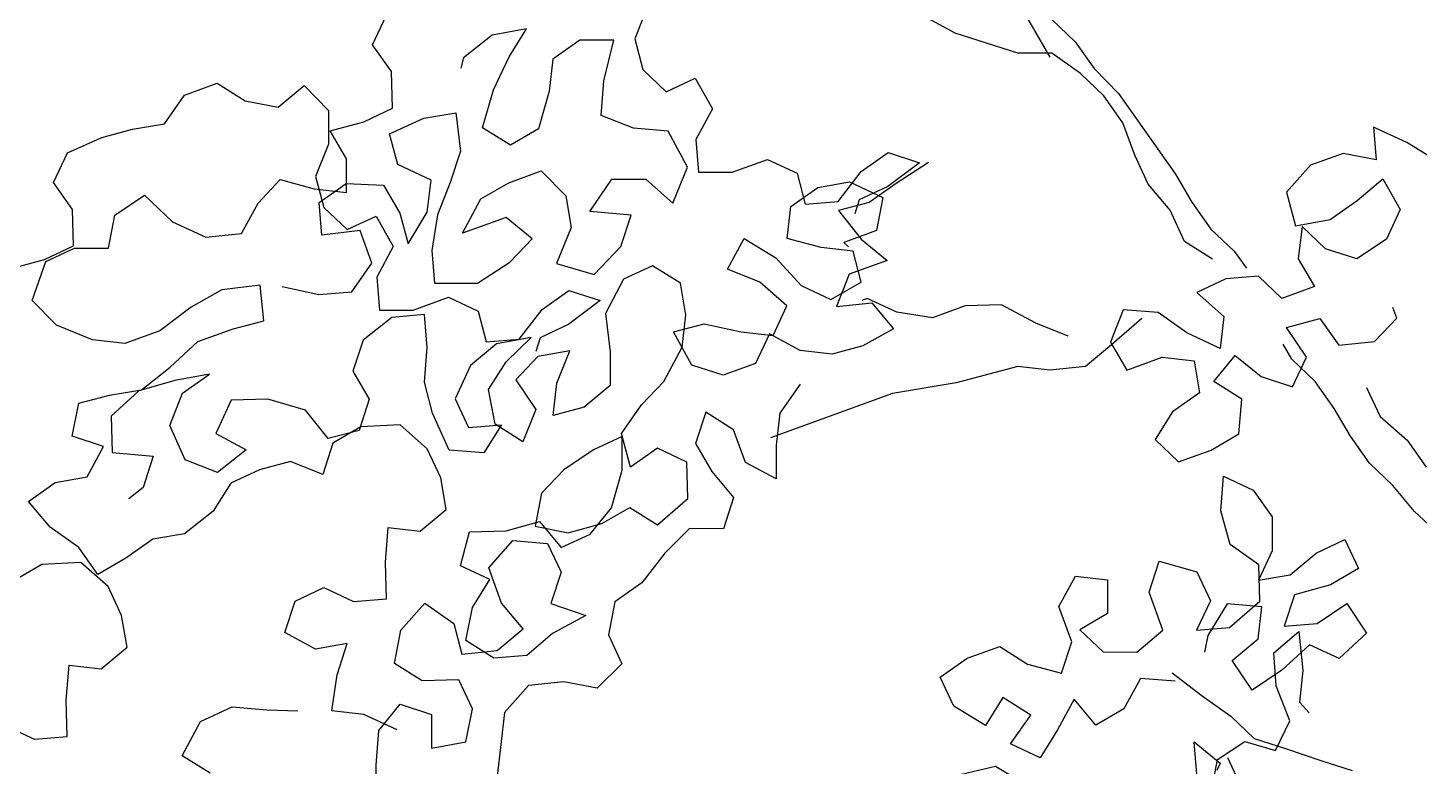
# Model space of a CAD drawing. Header units: millimetres. Extents: x 2622 to 2811, y 687 to 801.
# Drawn here: x 2709.0213 to 2709.4846, y 773.0487 to 773.2947 of the extents above; entities that cross this region are included whole.
import ezdxf

# ---------------------------------------------------------------- set-up
doc = ezdxf.new("R2010")
doc.units = ezdxf.units.MM
doc.layers.add('CHIOMA', color=94, linetype='Continuous')
doc.layers.add('tronco', color=36, linetype='Continuous')

msp = doc.modelspace()

# ---------------------------------------------------------------- linework, layer by layer
at = {"layer": 'CHIOMA'}
for p, q in [((2709.13612, 773.28903), (2709.14072, 773.29889)), ((2709.22765, 773.30179), (2709.22337, 773.29103)), ((2709.33009, 773.29293), (2709.31991, 773.29845)), ((2709.18739, 773.29434), (2709.17588, 773.29221)), ((2709.18155, 773.28506), (2709.18739, 773.29434)), ((2709.14244, 773.28007), (2709.13612, 773.28903)), ((2709.17588, 773.29221), (2709.16635, 773.28466)), ((2709.20513, 773.29055), (2709.19617, 773.28423)), ((2709.21638, 773.29054), (2709.20513, 773.29055)), ((2709.21309, 773.27707), (2709.21638, 773.29054)), ((2709.22337, 773.29103), (2709.22607, 773.28076)), ((2709.16635, 773.28466), (2709.16552, 773.28129)), ((2709.17636, 773.27397), (2709.18155, 773.28506)), ((2709.19617, 773.28423), (2709.19493, 773.27355)), ((2709.14276, 773.26791), (2709.14244, 773.28007)), ((2709.22607, 773.28076), (2709.23387, 773.27336)), ((2709.07352, 773.27228), (2709.08437, 773.27622)), ((2709.08437, 773.27622), (2709.09365, 773.27038)), ((2709.10466, 773.26823), (2709.11329, 773.27546)), ((2709.11329, 773.27546), (2709.12142, 773.26716)), ((2709.21218, 773.26549), (2709.21309, 773.27707)), ((2709.23387, 773.27336), (2709.24349, 773.27787)), ((2709.24349, 773.27787), (2709.24923, 773.26768)), ((2709.06678, 773.26267), (2709.07352, 773.27228)), ((2709.09365, 773.27038), (2709.10466, 773.26823)), ((2709.17274, 773.2614), (2709.17636, 773.27397)), ((2709.19493, 773.27355), (2709.19131, 773.26098)), ((2709.12142, 773.26716), (2709.12141, 773.2559)), ((2709.13314, 773.2634), (2709.14276, 773.26791)), ((2709.15319, 773.26454), (2709.16379, 773.26634)), ((2709.16379, 773.26634), (2709.16534, 773.2536)), ((2709.22294, 773.26121), (2709.21218, 773.26549)), ((2709.24923, 773.26768), (2709.24372, 773.2575)), ((2709.04591, 773.25817), (2709.05618, 773.26087)), ((2709.05618, 773.26087), (2709.06678, 773.26267)), ((2709.12197, 773.26037), (2709.13314, 773.2634)), ((2709.12738, 773.25108), (2709.12197, 773.26037)), ((2709.14177, 773.25937), (2709.15319, 773.26454)), ((2709.18202, 773.25556), (2709.17274, 773.2614)), ((2709.19131, 773.26098), (2709.18202, 773.25556)), ((2709.23452, 773.2603), (2709.22294, 773.26121)), ((2709.24092, 773.2483), (2709.23452, 773.2603)), ((2709.46932, 773.26163), (2709.47022, 773.2507)), ((2709.48041, 773.25645), (2709.46932, 773.26163)), ((2709.03449, 773.253), (2709.04591, 773.25817)), ((2709.12141, 773.2559), (2709.11713, 773.24514)), ((2709.14447, 773.2491), (2709.14177, 773.25937)), ((2709.24372, 773.2575), (2709.24462, 773.24657)), ((2709.49092, 773.25003), (2709.48041, 773.25645)), ((2709.02988, 773.24314), (2709.03449, 773.253)), ((2709.12738, 773.23982), (2709.12738, 773.25108)), ((2709.16534, 773.2536), (2709.16197, 773.24317)), ((2709.29876, 773.24678), (2709.30772, 773.2531)), ((2709.30772, 773.2531), (2709.31815, 773.24973)), ((2709.45921, 773.25284), (2709.44837, 773.24891)), ((2709.47022, 773.2507), (2709.45921, 773.25284)), ((2709.15556, 773.24391), (2709.14447, 773.2491)), ((2709.18144, 773.24308), (2709.19229, 773.24701)), ((2709.19229, 773.24701), (2709.20041, 773.23871)), ((2709.23607, 773.23631), (2709.24092, 773.2483)), ((2709.24462, 773.24657), (2709.25587, 773.24656)), ((2709.25587, 773.24656), (2709.26762, 773.25083)), ((2709.26762, 773.25083), (2709.27748, 773.24622)), ((2709.29111, 773.23685), (2709.29876, 773.24678)), ((2709.31815, 773.24973), (2709.30771, 773.24185)), ((2709.32119, 773.24981), (2709.31042, 773.24283)), ((2709.44837, 773.24891), (2709.44039, 773.23988)), ((2709.0362, 773.23418), (2709.02988, 773.24314)), ((2709.09796, 773.23631), (2709.10536, 773.24411)), ((2709.10536, 773.24411), (2709.1167, 773.24106)), ((2709.11713, 773.24514), (2709.11983, 773.23487)), ((2709.11834, 773.23654), (2709.1273, 773.24286)), ((2709.1273, 773.24286), (2709.13978, 773.24228)), ((2709.13978, 773.24228), (2709.1452, 773.23299)), ((2709.15432, 773.23323), (2709.15556, 773.24391)), ((2709.16197, 773.24317), (2709.15769, 773.23241)), ((2709.17215, 773.23766), (2709.18144, 773.24308)), ((2709.20846, 773.23345), (2709.21578, 773.24429)), ((2709.21578, 773.24429), (2709.22704, 773.24428)), ((2709.22704, 773.24428), (2709.23607, 773.23631)), ((2709.27748, 773.24622), (2709.28019, 773.23595)), ((2709.2843, 773.24153), (2709.2949, 773.24333)), ((2709.2949, 773.24333), (2709.30598, 773.23815)), ((2709.30771, 773.24185), (2709.2981, 773.23734)), ((2709.31042, 773.24283), (2709.30146, 773.23651)), ((2709.46389, 773.23715), (2709.47252, 773.24437)), ((2709.47252, 773.24437), (2709.47826, 773.23418)), ((2709.05031, 773.23231), (2709.06017, 773.23896)), ((2709.06017, 773.23896), (2709.06953, 773.23008)), ((2709.1167, 773.24106), (2709.12738, 773.23982)), ((2709.16606, 773.22624), (2709.17215, 773.23766)), ((2709.20041, 773.23871), (2709.20221, 773.22811)), ((2709.27534, 773.23521), (2709.2843, 773.24153)), ((2709.2981, 773.23734), (2709.2967, 773.23274)), ((2709.30598, 773.23815), (2709.30384, 773.22714)), ((2709.44039, 773.23988), (2709.44342, 773.2287)), ((2709.45493, 773.23083), (2709.46389, 773.23715)), ((2709.03652, 773.22202), (2709.0362, 773.23418)), ((2709.09245, 773.22613), (2709.09796, 773.23631)), ((2709.11924, 773.22562), (2709.11834, 773.23654)), ((2709.11983, 773.23487), (2709.12763, 773.22747)), ((2709.1452, 773.23299), (2709.14791, 773.22272)), ((2709.14791, 773.22272), (2709.15432, 773.23323)), ((2709.15769, 773.23241), (2709.15587, 773.2205)), ((2709.22218, 773.23229), (2709.20846, 773.23345)), ((2709.2741, 773.22453), (2709.27534, 773.23521)), ((2709.28019, 773.23595), (2709.29111, 773.23685)), ((2709.30146, 773.23651), (2709.29119, 773.23381)), ((2709.29119, 773.23381), (2709.29875, 773.22427)), ((2709.47826, 773.23418), (2709.47366, 773.22433)), ((2709.04817, 773.22131), (2709.05031, 773.23231)), ((2709.06953, 773.23008), (2709.08062, 773.2249)), ((2709.12763, 773.22747), (2709.13725, 773.23198)), ((2709.13725, 773.23198), (2709.14299, 773.22179)), ((2709.18053, 773.23149), (2709.16606, 773.22624)), ((2709.18923, 773.22442), (2709.18053, 773.23149)), ((2709.20221, 773.22811), (2709.19736, 773.21612)), ((2709.21881, 773.22186), (2709.22218, 773.23229)), ((2709.44342, 773.2287), (2709.45493, 773.23083)), ((2709.44556, 773.22845), (2709.44432, 773.21777)), ((2709.45336, 773.22105), (2709.44556, 773.22845)), ((2709.08062, 773.2249), (2709.09245, 773.22613)), ((2709.13197, 773.22717), (2709.11924, 773.22562)), ((2709.13591, 773.21632), (2709.13197, 773.22717)), ((2709.18183, 773.21662), (2709.18923, 773.22442)), ((2709.25429, 773.21428), (2709.2598, 773.22446)), ((2709.2598, 773.22446), (2709.27032, 773.21805)), ((2709.28543, 773.22149), (2709.2741, 773.22453)), ((2709.30384, 773.22714), (2709.29299, 773.22321)), ((2709.29299, 773.22321), (2709.29455, 773.22173)), ((2709.29875, 773.22427), (2709.30745, 773.2172)), ((2709.41573, 773.21763), (2709.40645, 773.22347)), ((2709.41516, 773.22765), (2709.42296, 773.22025)), ((2709.47366, 773.22433), (2709.46379, 773.21768)), ((2709.02691, 773.21751), (2709.03652, 773.22202)), ((2709.0273, 773.2168), (2709.03691, 773.22131)), ((2709.03691, 773.22131), (2709.04817, 773.22131)), ((2709.14299, 773.22179), (2709.13748, 773.21161)), ((2709.15587, 773.2205), (2709.15677, 773.20957)), ((2709.20993, 773.2125), (2709.21881, 773.22186)), ((2709.29611, 773.22025), (2709.28543, 773.22149)), ((2709.29882, 773.20998), (2709.29611, 773.22025)), ((2709.42296, 773.22025), (2709.42707, 773.21458)), ((2709.46379, 773.21768), (2709.45336, 773.22105)), ((2709.01573, 773.21448), (2709.02691, 773.21751)), ((2709.02277, 773.2039), (2709.0273, 773.2168)), ((2709.12916, 773.20671), (2709.13591, 773.21632)), ((2709.17107, 773.20965), (2709.18183, 773.21662)), ((2709.19736, 773.21612), (2709.20993, 773.2125)), ((2709.22932, 773.21544), (2709.2197, 773.21093)), ((2709.2386, 773.2096), (2709.22932, 773.21544)), ((2709.26505, 773.21), (2709.25429, 773.21428)), ((2709.27032, 773.21805), (2709.27877, 773.20884)), ((2709.30745, 773.2172), (2709.29479, 773.21261)), ((2709.44432, 773.21777), (2709.44974, 773.20849)), ((2709.13748, 773.21161), (2709.13838, 773.20068)), ((2709.15677, 773.20957), (2709.17107, 773.20965)), ((2709.2197, 773.21093), (2709.21362, 773.19951)), ((2709.2404, 773.199), (2709.2386, 773.2096)), ((2709.27408, 773.20202), (2709.26505, 773.21)), ((2709.28863, 773.20423), (2709.29882, 773.20998)), ((2709.29479, 773.21261), (2709.29052, 773.20185)), ((2709.42016, 773.21105), (2709.41055, 773.20654)), ((2709.43109, 773.21195), (2709.42016, 773.21105)), ((2709.43889, 773.20455), (2709.43109, 773.21195)), ((2709.08595, 773.2074), (2709.07576, 773.20165)), ((2709.09869, 773.20895), (2709.08595, 773.2074)), ((2709.09991, 773.19712), (2709.09869, 773.20895)), ((2709.106, 773.20854), (2709.11824, 773.20582)), ((2709.11824, 773.20582), (2709.12916, 773.20671)), ((2709.14964, 773.20067), (2709.16139, 773.20494)), ((2709.16139, 773.20494), (2709.17124, 773.20033)), ((2709.19252, 773.20089), (2709.20148, 773.20722)), ((2709.20148, 773.20722), (2709.21191, 773.20384)), ((2709.27877, 773.20884), (2709.28863, 773.20423)), ((2709.41055, 773.20654), (2709.41958, 773.19856)), ((2709.44974, 773.20849), (2709.43889, 773.20455)), ((2709.0309, 773.1956), (2709.02277, 773.2039)), ((2709.07576, 773.20165), (2709.06532, 773.19377)), ((2709.13838, 773.20068), (2709.14964, 773.20067)), ((2709.17124, 773.20033), (2709.17395, 773.19006)), ((2709.18487, 773.19096), (2709.19252, 773.20089)), ((2709.21191, 773.20384), (2709.20147, 773.19596)), ((2709.26948, 773.19217), (2709.27408, 773.20202)), ((2709.29052, 773.20185), (2709.30235, 773.20307)), ((2709.30079, 773.20455), (2709.29898, 773.2039)), ((2709.31064, 773.19995), (2709.30079, 773.20455)), ((2709.30235, 773.20307), (2709.30957, 773.19444)), ((2709.38606, 773.20072), (2709.38178, 773.18996)), ((2709.39765, 773.19981), (2709.38606, 773.20072)), ((2709.47709, 773.19795), (2709.47578, 773.20157)), ((2709.04289, 773.19075), (2709.0309, 773.1956)), ((2709.08964, 773.19441), (2709.09991, 773.19712)), ((2709.14247, 773.19824), (2709.13293, 773.19069)), ((2709.1534, 773.19914), (2709.14247, 773.19824)), ((2709.15429, 773.18821), (2709.1534, 773.19914)), ((2709.20147, 773.19596), (2709.19186, 773.19145)), ((2709.21362, 773.19951), (2709.21517, 773.18678)), ((2709.23629, 773.19342), (2709.24656, 773.19612)), ((2709.23916, 773.18832), (2709.2404, 773.199)), ((2709.24656, 773.19612), (2709.2588, 773.19341)), ((2709.39222, 773.19784), (2709.38211, 773.18906)), ((2709.40725, 773.19307), (2709.39765, 773.19981)), ((2709.41958, 773.19856), (2709.41834, 773.18788)), ((2709.44036, 773.19485), (2709.45154, 773.19789)), ((2709.45154, 773.19789), (2709.45786, 773.18893)), ((2709.46969, 773.19015), (2709.47709, 773.19795)), ((2709.05357, 773.18951), (2709.04289, 773.19075)), ((2709.06532, 773.19377), (2709.05357, 773.18951)), ((2709.07789, 773.19015), (2709.08964, 773.19441)), ((2709.17395, 773.19006), (2709.18487, 773.19096)), ((2709.18888, 773.19156), (2709.17738, 773.18943)), ((2709.18058, 773.18343), (2709.18888, 773.19156)), ((2709.19186, 773.19145), (2709.19046, 773.18685)), ((2709.24236, 773.18233), (2709.23629, 773.19342)), ((2709.2588, 773.19341), (2709.26948, 773.19217)), ((2709.26825, 773.19274), (2709.26364, 773.18289)), ((2709.27843, 773.18723), (2709.26825, 773.19274)), ((2709.30957, 773.19444), (2709.29938, 773.1887)), ((2709.41834, 773.18788), (2709.40725, 773.19307)), ((2709.44701, 773.18499), (2709.44036, 773.19485)), ((2709.06868, 773.18169), (2709.07789, 773.19015)), ((2709.13293, 773.19069), (2709.12956, 773.18026)), ((2709.15338, 773.17663), (2709.15429, 773.18821)), ((2709.17738, 773.18943), (2709.16875, 773.18221)), ((2709.20178, 773.18703), (2709.19118, 773.18523)), ((2709.1975, 773.17627), (2709.20178, 773.18703)), ((2709.21517, 773.18678), (2709.21516, 773.17552)), ((2709.23307, 773.17691), (2709.23916, 773.18832)), ((2709.28911, 773.18599), (2709.27843, 773.18723)), ((2709.29938, 773.1887), (2709.28911, 773.18599)), ((2709.38211, 773.18906), (2709.37348, 773.18183)), ((2709.38178, 773.18996), (2709.3872, 773.18067)), ((2709.44216, 773.18426), (2709.43929, 773.18935)), ((2709.45786, 773.18893), (2709.46969, 773.19015)), ((2709.05915, 773.17414), (2709.06868, 773.18169)), ((2709.16875, 773.18221), (2709.16357, 773.17112)), ((2709.17474, 773.17415), (2709.18058, 773.18343)), ((2709.19118, 773.18523), (2709.18378, 773.17743)), ((2709.25279, 773.17895), (2709.24236, 773.18233)), ((2709.26364, 773.18289), (2709.25279, 773.17895)), ((2709.37348, 773.18183), (2709.36165, 773.18061)), ((2709.3872, 773.18067), (2709.39895, 773.18494)), ((2709.39895, 773.18494), (2709.40963, 773.1837)), ((2709.40963, 773.1837), (2709.41143, 773.1731)), ((2709.4162, 773.17688), (2709.42327, 773.18558)), ((2709.42327, 773.18558), (2709.43197, 773.17851)), ((2709.44241, 773.17514), (2709.44701, 773.18499)), ((2709.07032, 773.17717), (2709.05824, 773.17381)), ((2709.08183, 773.1793), (2709.07032, 773.17717)), ((2709.07287, 773.17298), (2709.08183, 773.1793)), ((2709.12956, 773.18026), (2709.13498, 773.17097)), ((2709.18378, 773.17743), (2709.19043, 773.16757)), ((2709.22567, 773.16911), (2709.23307, 773.17691)), ((2709.42548, 773.17104), (2709.4162, 773.17688)), ((2709.43197, 773.17851), (2709.44241, 773.17514)), ((2709.03828, 773.16964), (2709.04855, 773.17234)), ((2709.04855, 773.17234), (2709.05915, 773.17414)), ((2709.05824, 773.17381), (2709.04904, 773.16536)), ((2709.06859, 773.16222), (2709.07287, 773.17298)), ((2709.15609, 773.16636), (2709.15338, 773.17663)), ((2709.17687, 773.16265), (2709.17474, 773.17415)), ((2709.19626, 773.16559), (2709.1975, 773.17627)), ((2709.21516, 773.17552), (2709.20653, 773.1683)), ((2709.27842, 773.17598), (2709.27168, 773.16637)), ((2709.41143, 773.1731), (2709.40247, 773.16678)), ((2709.03613, 773.15863), (2709.03828, 773.16964)), ((2709.08905, 773.17067), (2709.08387, 773.15958)), ((2709.10121, 773.17099), (2709.08905, 773.17067)), ((2709.11378, 773.16737), (2709.10121, 773.17099)), ((2709.13498, 773.17097), (2709.1316, 773.16054)), ((2709.16357, 773.17112), (2709.16808, 773.1615)), ((2709.19043, 773.16757), (2709.18615, 773.15681)), ((2709.20653, 773.1683), (2709.19626, 773.16559)), ((2709.21893, 773.1595), (2709.22567, 773.16911)), ((2709.42457, 773.15946), (2709.42548, 773.17104)), ((2709.04904, 773.16536), (2709.04936, 773.1532)), ((2709.12133, 773.15784), (2709.11378, 773.16737)), ((2709.16158, 773.15403), (2709.15609, 773.16636)), ((2709.24703, 773.16663), (2709.24366, 773.1562)), ((2709.25631, 773.16079), (2709.24703, 773.16663)), ((2709.27168, 773.16637), (2709.27044, 773.15569)), ((2709.40247, 773.16678), (2709.39663, 773.1575)), ((2709.04657, 773.15525), (2709.03613, 773.15863)), ((2709.07376, 773.1508), (2709.06859, 773.16222)), ((2709.08387, 773.15958), (2709.09405, 773.15407)), ((2709.1316, 773.16054), (2709.12133, 773.15784)), ((2709.13218, 773.16177), (2709.12289, 773.15636)), ((2709.14524, 773.16242), (2709.13218, 773.16177)), ((2709.15427, 773.15445), (2709.14524, 773.16242)), ((2709.16808, 773.1615), (2709.17901, 773.1624)), ((2709.17901, 773.1624), (2709.17317, 773.15312)), ((2709.18615, 773.15681), (2709.17687, 773.16265)), ((2709.21926, 773.1586), (2709.20964, 773.15408)), ((2709.22196, 773.14833), (2709.21893, 773.1595)), ((2709.21925, 773.14734), (2709.21926, 773.1586)), ((2709.26025, 773.14994), (2709.25631, 773.16079)), ((2709.41528, 773.15404), (2709.42457, 773.15946)), ((2709.04106, 773.14507), (2709.04657, 773.15525)), ((2709.09405, 773.15407), (2709.08452, 773.14652)), ((2709.12289, 773.15636), (2709.11951, 773.14592)), ((2709.15878, 773.14483), (2709.15427, 773.15445)), ((2709.17317, 773.15312), (2709.16158, 773.15403)), ((2709.20964, 773.15408), (2709.19978, 773.14744)), ((2709.23092, 773.15465), (2709.22196, 773.14833)), ((2709.24078, 773.15004), (2709.23092, 773.15465)), ((2709.24366, 773.1562), (2709.24908, 773.14691)), ((2709.27044, 773.15569), (2709.27043, 773.14443)), ((2709.39663, 773.1575), (2709.40443, 773.1501)), ((2709.40443, 773.1501), (2709.41528, 773.15404)), ((2709.04936, 773.1532), (2709.06308, 773.15204)), ((2709.06308, 773.15204), (2709.0597, 773.14161)), ((2709.08452, 773.14652), (2709.07376, 773.1508)), ((2709.10875, 773.1502), (2709.09848, 773.1475)), ((2709.11951, 773.14592), (2709.10875, 773.1502)), ((2709.2411, 773.13788), (2709.24078, 773.15004)), ((2709.27043, 773.14443), (2709.26025, 773.14994)), ((2709.03046, 773.14327), (2709.04106, 773.14507)), ((2709.09848, 773.1475), (2709.08887, 773.14299)), ((2709.16059, 773.13423), (2709.15878, 773.14483)), ((2709.19978, 773.14744), (2709.19238, 773.13964)), ((2709.21563, 773.13477), (2709.21925, 773.14734)), ((2709.24908, 773.14691), (2709.2563, 773.13828)), ((2709.41855, 773.13374), (2709.41947, 773.14533)), ((2709.41947, 773.14533), (2709.42932, 773.14072)), ((2709.0215, 773.13695), (2709.03046, 773.14327)), ((2709.0597, 773.14161), (2709.05494, 773.13783)), ((2709.08887, 773.14299), (2709.08303, 773.13371)), ((2709.42932, 773.14072), (2709.43564, 773.13176)), ((2709.02872, 773.12832), (2709.0215, 773.13695)), ((2709.19238, 773.13964), (2709.19024, 773.12863)), ((2709.23099, 773.1291), (2709.2411, 773.13788)), ((2709.2563, 773.13828), (2709.25292, 773.12785)), ((2709.08303, 773.13371), (2709.0735, 773.12615)), ((2709.15195, 773.12701), (2709.16059, 773.13423)), ((2709.20856, 773.12607), (2709.21563, 773.13477)), ((2709.21242, 773.12952), (2709.22171, 773.13493)), ((2709.22171, 773.13493), (2709.23099, 773.1291)), ((2709.42159, 773.12257), (2709.41855, 773.13374)), ((2709.43564, 773.13176), (2709.43563, 773.12051)), ((2709.03833, 773.12157), (2709.02872, 773.12832)), ((2709.0735, 773.12615), (2709.0629, 773.12435)), ((2709.14036, 773.11666), (2709.14128, 773.12825)), ((2709.14128, 773.12825), (2709.15195, 773.12701)), ((2709.16534, 773.1155), (2709.16839, 773.12683)), ((2709.16839, 773.12683), (2709.18054, 773.12716)), ((2709.18054, 773.12716), (2709.19172, 773.13019)), ((2709.19024, 773.12863), (2709.20125, 773.12648)), ((2709.19172, 773.13019), (2709.19894, 773.12156)), ((2709.19894, 773.12156), (2709.20856, 773.12607)), ((2709.20125, 773.12648), (2709.21242, 773.12952)), ((2709.24167, 773.12786), (2709.23337, 773.11973)), ((2709.25292, 773.12785), (2709.24167, 773.12786)), ((2709.04465, 773.11262), (2709.03833, 773.12157)), ((2709.0629, 773.12435), (2709.05394, 773.11803)), ((2709.17479, 773.11484), (2709.18276, 773.12387)), ((2709.18276, 773.12387), (2709.19434, 773.12296)), ((2709.19434, 773.12296), (2709.19886, 773.11334)), ((2709.4312, 773.11583), (2709.42159, 773.12257)), ((2709.45026, 773.11968), (2709.45987, 773.12419)), ((2709.45987, 773.12419), (2709.46439, 773.11457)), ((2709.05394, 773.11803), (2709.04465, 773.11262)), ((2709.14069, 773.1045), (2709.14036, 773.11666)), ((2709.23337, 773.11973), (2709.22572, 773.10979)), ((2709.39463, 773.10665), (2709.39801, 773.11708)), ((2709.39801, 773.11708), (2709.41057, 773.11346)), ((2709.43563, 773.12051), (2709.43103, 773.11065)), ((2709.44163, 773.11245), (2709.45026, 773.11968)), ((2709.02594, 773.11588), (2709.01665, 773.11047)), ((2709.039, 773.11653), (2709.02594, 773.11588)), ((2709.04803, 773.10856), (2709.039, 773.11653)), ((2709.17519, 773.11089), (2709.16534, 773.1155)), ((2709.17905, 773.10308), (2709.17479, 773.11484)), ((2709.19886, 773.11334), (2709.19548, 773.10291)), ((2709.36464, 773.1019), (2709.37015, 773.11208)), ((2709.37015, 773.11208), (2709.38083, 773.11085)), ((2709.41057, 773.11346), (2709.41509, 773.10384)), ((2709.43103, 773.11065), (2709.44163, 773.11245)), ((2709.43152, 773.10367), (2709.4312, 773.11583)), ((2709.46439, 773.11457), (2709.4551, 773.10916)), ((2709.05255, 773.09894), (2709.04803, 773.10856)), ((2709.11029, 773.1037), (2709.1199, 773.10821)), ((2709.1199, 773.10821), (2709.12976, 773.10361)), ((2709.16936, 773.10161), (2709.17519, 773.11089)), ((2709.22572, 773.10979), (2709.21676, 773.10347)), ((2709.38083, 773.11085), (2709.38082, 773.09959)), ((2709.4551, 773.10916), (2709.44302, 773.1058)), ((2709.10691, 773.09327), (2709.11029, 773.1037)), ((2709.12976, 773.10361), (2709.14069, 773.1045)), ((2709.14553, 773.09399), (2709.1535, 773.10302)), ((2709.1535, 773.10302), (2709.16311, 773.09628)), ((2709.18628, 773.09445), (2709.17905, 773.10308)), ((2709.19548, 773.10291), (2709.20715, 773.09896)), ((2709.21676, 773.10347), (2709.21462, 773.09246)), ((2709.39922, 773.09399), (2709.39463, 773.10665)), ((2709.41509, 773.10384), (2709.41048, 773.09399)), ((2709.42059, 773.10277), (2709.41417, 773.09226)), ((2709.43217, 773.10186), (2709.42059, 773.10277)), ((2709.42141, 773.09488), (2709.43152, 773.10367)), ((2709.44302, 773.1058), (2709.43964, 773.09536)), ((2709.45057, 773.09626), (2709.46043, 773.10291)), ((2709.46043, 773.10291), (2709.46708, 773.09305)), ((2709.05435, 773.08834), (2709.05255, 773.09894)), ((2709.16721, 773.0906), (2709.16936, 773.10161)), ((2709.20715, 773.09896), (2709.19605, 773.09289)), ((2709.36891, 773.09015), (2709.36464, 773.1019)), ((2709.38082, 773.09959), (2709.37154, 773.09417)), ((2709.43093, 773.09118), (2709.43217, 773.10186)), ((2709.14338, 773.08298), (2709.14553, 773.09399)), ((2709.16311, 773.09628), (2709.16581, 773.086)), ((2709.17764, 773.08723), (2709.18628, 773.09445)), ((2709.37154, 773.09417), (2709.37934, 773.08678)), ((2709.39059, 773.08677), (2709.39922, 773.09399)), ((2709.41048, 773.09399), (2709.42141, 773.09488)), ((2709.43619, 773.08644), (2709.44447, 773.09363)), ((2709.43964, 773.09536), (2709.45057, 773.09626)), ((2709.44447, 773.09363), (2709.44583, 773.08063)), ((2709.1171, 773.08776), (2709.10691, 773.09327)), ((2709.1277, 773.08956), (2709.1171, 773.08776)), ((2709.12432, 773.07913), (2709.1277, 773.08956)), ((2709.17649, 773.08477), (2709.16721, 773.0906)), ((2709.19605, 773.09289), (2709.18742, 773.08566)), ((2709.21462, 773.09246), (2709.21913, 773.08285)), ((2709.36553, 773.07972), (2709.36891, 773.09015)), ((2709.41417, 773.09226), (2709.4131, 773.08675)), ((2709.4223, 773.08396), (2709.43093, 773.09118)), ((2709.44802, 773.0892), (2709.43881, 773.08074)), ((2709.45788, 773.08459), (2709.44802, 773.0892)), ((2709.46708, 773.09305), (2709.45788, 773.08459)), ((2709.04572, 773.08112), (2709.05435, 773.08834)), ((2709.16581, 773.086), (2709.17764, 773.08723)), ((2709.18742, 773.08566), (2709.17649, 773.08477)), ((2709.32511, 773.07835), (2709.33407, 773.08467)), ((2709.33407, 773.08467), (2709.34491, 773.0886)), ((2709.34491, 773.0886), (2709.35419, 773.08277)), ((2709.37934, 773.08678), (2709.39059, 773.08677)), ((2709.43699, 773.0755), (2709.43619, 773.08644)), ((2709.03413, 773.07078), (2709.03504, 773.08236)), ((2709.03504, 773.08236), (2709.04572, 773.08112)), ((2709.15266, 773.07714), (2709.14338, 773.08298)), ((2709.21913, 773.08285), (2709.21083, 773.07472)), ((2709.35419, 773.08277), (2709.36553, 773.07972)), ((2709.40234, 773.07978), (2709.41227, 773.07213)), ((2709.42895, 773.07409), (2709.4223, 773.08396)), ((2709.43881, 773.08074), (2709.42895, 773.07409)), ((2709.44583, 773.08063), (2709.44474, 773.07006)), ((2709.12251, 773.06722), (2709.12432, 773.07913)), ((2709.16482, 773.07746), (2709.15266, 773.07714)), ((2709.16933, 773.06785), (2709.16482, 773.07746)), ((2709.18799, 773.07564), (2709.18001, 773.06661)), ((2709.19982, 773.07686), (2709.18799, 773.07564)), ((2709.21083, 773.07472), (2709.19982, 773.07686)), ((2709.32962, 773.06873), (2709.32511, 773.07835)), ((2709.39174, 773.07798), (2709.38623, 773.06779)), ((2709.40332, 773.07707), (2709.39174, 773.07798)), ((2709.44155, 773.06383), (2709.43699, 773.0755)), ((2709.03445, 773.05862), (2709.03413, 773.07078)), ((2709.34597, 773.0716), (2709.34013, 773.06232)), ((2709.35525, 773.06576), (2709.34597, 773.0716)), ((2709.36971, 773.07101), (2709.3642, 773.06082)), ((2709.37694, 773.06238), (2709.36971, 773.07101)), ((2709.41227, 773.07213), (2709.42188, 773.06539)), ((2709.0788, 773.06363), (2709.08932, 773.06847)), ((2709.08932, 773.06847), (2709.1009, 773.06756)), ((2709.1009, 773.06756), (2709.11125, 773.06722)), ((2709.13319, 773.06598), (2709.12251, 773.06722)), ((2709.14427, 773.0608), (2709.13319, 773.06598)), ((2709.13819, 773.06064), (2709.14526, 773.06934)), ((2709.14526, 773.06934), (2709.1557, 773.06596)), ((2709.1557, 773.06596), (2709.15569, 773.05471)), ((2709.16719, 773.05684), (2709.16933, 773.06785)), ((2709.18001, 773.06661), (2709.17754, 773.04525)), ((2709.34013, 773.06232), (2709.32962, 773.06873)), ((2709.34851, 773.05615), (2709.35525, 773.06576)), ((2709.38623, 773.06779), (2709.37694, 773.06238)), ((2709.44474, 773.07006), (2709.44795, 773.06649)), ((2709.01366, 773.06233), (2709.02352, 773.05772)), ((2709.07271, 773.05221), (2709.0788, 773.06363)), ((2709.42188, 773.06539), (2709.42968, 773.05799)), ((2709.43668, 773.054), (2709.44155, 773.06383)), ((2709.02352, 773.05772), (2709.03445, 773.05862)), ((2709.13728, 773.04905), (2709.13819, 773.06064)), ((2709.15569, 773.05471), (2709.16719, 773.05684)), ((2709.3642, 773.06082), (2709.35837, 773.05154)), ((2709.40963, 773.05685), (2709.41834, 773.04978)), ((2709.41053, 773.04592), (2709.40963, 773.05685)), ((2709.41745, 773.05092), (2709.42649, 773.05699)), ((2709.42649, 773.05699), (2709.43668, 773.054)), ((2709.42968, 773.05799), (2709.44011, 773.05461)), ((2709.08199, 773.04637), (2709.07271, 773.05221)), ((2709.35837, 773.05154), (2709.34851, 773.05615)), ((2709.13728, 773.0378), (2709.13728, 773.04905)), ((2709.33223, 773.04611), (2709.34354, 773.04879)), ((2709.34354, 773.04879), (2709.35317, 773.04298)), ((2709.41504, 773.03866), (2709.41745, 773.05092)), ((2709.41834, 773.04978), (2709.41719, 773.04732)), ((2709.42072, 773.05167), (2709.42523, 773.04205))]:
    msp.add_line(p, q, dxfattribs=at)
at = {"layer": 'tronco'}
for p, q in [((2709.3508, 773.30352), (2709.36163, 773.28495)), ((2709.36221, 773.29743), (2709.37002, 773.29003)), ((2709.35095, 773.28619), (2709.33009, 773.29293)), ((2709.37002, 773.29003), (2709.37634, 773.28108)), ((2709.36221, 773.28618), (2709.35095, 773.28619)), ((2709.37182, 773.27944), (2709.36221, 773.28618)), ((2709.37962, 773.27204), (2709.37182, 773.27944)), ((2709.37634, 773.28108), (2709.38446, 773.27277)), ((2709.38594, 773.26308), (2709.37962, 773.27204)), ((2709.38446, 773.27277), (2709.40343, 773.2459)), ((2709.38987, 773.25223), (2709.38594, 773.26308)), ((2709.39439, 773.24262), (2709.38987, 773.25223)), ((2709.40161, 773.23398), (2709.39439, 773.24262)), ((2709.40343, 773.2459), (2709.40884, 773.23661)), ((2709.40645, 773.22347), (2709.40161, 773.23398)), ((2709.40884, 773.23661), (2709.41516, 773.22765)), ((2709.3334, 773.20207), (2709.32255, 773.19813)), ((2709.34556, 773.20239), (2709.3334, 773.20207)), ((2709.35698, 773.1963), (2709.34556, 773.20239)), ((2709.32255, 773.19813), (2709.31064, 773.19995)), ((2709.36774, 773.19202), (2709.35698, 773.1963)), ((2709.35097, 773.18185), (2709.33043, 773.17644)), ((2709.36165, 773.18061), (2709.35097, 773.18185)), ((2709.44996, 773.17686), (2709.44216, 773.18426)), ((2709.45629, 773.1679), (2709.44996, 773.17686)), ((2709.30923, 773.17284), (2709.26855, 773.15807)), ((2709.33043, 773.17644), (2709.30923, 773.17284)), ((2709.46705, 773.17487), (2709.47156, 773.16526)), ((2709.4617, 773.15861), (2709.45629, 773.1679)), ((2709.47156, 773.16526), (2709.4806, 773.15728)), ((2709.46802, 773.14965), (2709.4617, 773.15861)), ((2709.4806, 773.15728), (2709.48692, 773.14833)), ((2709.47582, 773.14225), (2709.46802, 773.14965)), ((2709.48305, 773.13362), (2709.47582, 773.14225)), ((2709.49085, 773.12622), (2709.48305, 773.13362)), ((2709.44011, 773.05461), (2709.45178, 773.05066)), ((2709.45178, 773.05066), (2709.46221, 773.04729))]:
    msp.add_line(p, q, dxfattribs=at)

doc.saveas('drawing.dxf')
